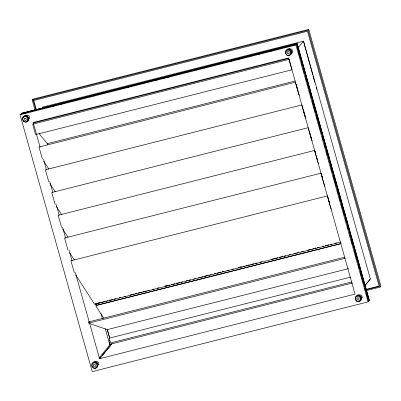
<?xml version="1.0" encoding="UTF-8"?>
<svg xmlns="http://www.w3.org/2000/svg" width="401" height="401" viewBox="0 0 401 401"><rect width="100%" height="100%" fill="white"/><g stroke="black" fill="none" stroke-linecap="round" stroke-linejoin="round"><path stroke-width="0.6" d="M340.835 243.587L95.979 305.492L96.19 306.514L103.764 318.183M28.035 120.305L28.225 118.14L26.922 116.35L24.892 115.984L23.318 117.257M28.777 119.328L28.687 120.365L27.278 121.508M98.034 365.045L98.125 364.008M286.083 52.416L286.224 50.787L287.798 49.513L289.828 49.879L291.131 51.669L290.941 53.834L289.367 55.112M291.727 52.341L291.818 51.308L290.575 49.599M361.512 298.935L361.602 297.898M291.853 53.398L292.64 51.919L291.868 49.178L288.555 48.551M20.05 114.776L20.687 113.994L296.56 44.245L368.755 301.086L368.113 301.863L92.245 371.612L20.05 114.776L295.923 45.027L296.56 44.245M35.062 110.24L32.18 99.994L32.887 99.137L308.755 29.388L380.95 286.224L380.248 287.081L366.303 290.61M21.098 114.24L21.659 113.558L296.89 43.97L368.905 300.164L368.344 300.845M35.769 109.638L33.233 100.611L33.664 100.085L36.371 109.714M42.195 107.944L42.962 107.012L303.487 41.153L370.344 278.996L364.93 285.582L370.344 278.996M33.042 123.739L33.759 122.866L288.92 58.351M297.196 43.468L21.168 113.413L297.196 43.468L369.391 300.309L368.018 300.81M32.18 99.994L308.053 30.245L308.755 29.388M296.329 44.651L296.89 43.97M298.118 47.699L303.482 41.143L312.725 74.932M352.579 282.951L109.538 344.399L109.222 343.276L110.12 342.183L109.142 338.71L109.674 338.058L350.895 277.066M98.997 358.038L109.809 344.865L111.523 344.434M75.328 272.545L99.548 358.7L111.994 343.537M100.33 358.068L101.107 357.121M102.27 355.702L108.481 348.138M108.866 347.667L110.385 345.817M28.887 119.097L29.734 118.39L28.962 115.648L25.649 115.022M26.466 121.583L27.248 120.942M92.531 363.491L94.105 362.218L96.135 362.579L97.438 364.369L97.248 366.539L95.679 367.812M356.053 296.865L357.622 295.592L359.657 295.953L360.955 297.743L360.77 299.913L359.196 301.186M33.233 100.611L307.467 31.278L379.196 286.464L366.459 289.682M23.524 113.623L25.343 113.167M26.556 112.861L28.371 112.4M47.168 107.648L48.987 107.187M52.015 106.42L53.834 105.959M59.899 104.43L61.714 103.969M93.243 95.999L95.057 95.538M98.09 94.771L99.909 94.31M121.734 88.796L123.553 88.335M126.586 87.568L128.405 87.107M155.077 80.365L156.896 79.904M162.956 78.37L164.776 77.914M167.808 77.147L169.628 76.686M196.3 69.939L198.119 69.483M201.152 68.716L202.971 68.255M204.184 67.949L206.004 67.488M224.796 62.736L226.615 62.275M229.643 61.513L231.462 61.052M237.527 59.518L239.347 59.057M258.139 54.305L259.958 53.849M270.87 51.087L272.69 50.626M275.718 49.864L277.537 49.403M38.922 133.378L47.323 143.673L295.211 81.002M315.547 152.014L314.529 150.45L58.155 215.267L61.589 227.412M321.938 174.756L320.92 173.192L64.546 238.009L67.98 250.154M328.329 197.503L327.311 195.934L70.937 260.75L74.375 272.901M98.155 303.056L99.974 302.595M131.493 294.625L133.307 294.169M164.826 286.199L166.646 285.738M206.039 275.778L207.858 275.317M239.372 267.352L241.191 266.891M309.076 249.728L310.89 249.267M313.923 248.5L315.742 248.044M96.636 303.522L100.27 302.6M101.483 302.294L105.117 301.377M106.33 301.071L108.15 300.61M109.363 300.304L112.997 299.382M114.21 299.076L116.029 298.615M119.062 297.853L120.876 297.392M123.909 296.625L125.729 296.164M129.969 295.091L133.603 294.174M134.816 293.868L136.636 293.407M137.849 293.101L141.483 292.184M142.696 291.873L146.335 290.956M147.548 290.65L149.362 290.189M152.395 289.422L154.215 288.966M157.242 288.199L159.062 287.738M165.122 286.204L169.969 284.981M171.182 284.675L174.821 283.753M176.034 283.447L179.668 282.53M180.881 282.219L182.701 281.763M185.728 280.996L187.548 280.535M188.761 280.229L190.575 279.768M193.608 279.001L195.427 278.545M198.455 277.778L200.274 277.317M201.487 277.011L203.307 276.55M204.52 276.244L208.154 275.327M209.367 275.021L211.187 274.56M214.214 273.793L216.034 273.332M217.247 273.026L220.881 272.109M222.094 271.803L223.913 271.342M226.941 270.575L228.76 270.114M231.793 269.347L233.608 268.891M237.853 267.818L241.487 266.896M242.7 266.59L244.52 266.129M245.733 265.823L249.367 264.906M250.58 264.6L254.219 263.678M255.427 263.372L257.247 262.911M260.279 262.149L262.094 261.688M271.186 259.387L277.853 257.703M279.066 257.397L282.705 256.475M283.913 256.169L285.733 255.713M288.765 254.946L290.58 254.485M293.612 253.718L295.432 253.257M296.645 252.951L298.459 252.495M301.492 251.728L303.311 251.267M307.552 250.194L311.191 249.277M312.399 248.966L316.038 248.049M317.251 247.743L319.066 247.282M322.098 246.515L323.918 246.059M325.131 245.748L328.765 244.831M329.978 244.525L331.797 244.064M334.825 243.297L336.645 242.841M340.715 242.094L94.646 304.309L75.719 274.971M95.979 305.492L341.106 243.653M348.524 268.63L107.303 329.617L89.789 323.582M109.222 343.276L351.657 281.978M365.677 289.462L379.025 286.088M99.548 358.7L355.005 294.113L288.62 57.939L33.163 122.526L40.105 147.227M289.051 48.952L290.264 49.168M287.096 55.213L289.522 55.649L291.402 54.125L291.627 51.539L290.073 49.403L287.647 48.967L285.773 50.491L285.542 53.077L286.474 54.361M357.532 301.402L359.351 301.727L361.226 300.204L361.456 297.617L359.897 295.477L357.471 295.046L355.597 296.565L355.371 299.156L356.925 301.291M93.408 367.917L95.834 368.354L97.709 366.83L97.934 364.243L96.38 362.103L93.954 361.672L92.08 363.191L91.849 365.782L93.097 367.491M358.379 294.625L361.697 295.256L362.464 297.998M94.862 361.251L98.175 361.882L98.947 364.624M95.423 303.828L95.613 304.058L95.734 303.667L95.979 304.113L96.245 305.562M360.715 296.098L361.336 296.956M28.291 116.922L28.912 117.779M96.882 362.298L97.814 363.582M299.457 95.403L298.785 94.37L295.352 82.22L38.977 147.042L42.411 159.187M305.853 118.145L305.181 117.112L301.742 104.962L45.368 169.783L48.807 181.929M312.244 140.891L311.572 139.854L308.133 127.703L51.759 192.525L55.198 204.67M318.635 163.633L317.963 162.595L314.529 150.45M325.031 186.375L324.354 185.337L320.92 173.192M331.421 209.116L330.75 208.079L327.311 195.934M43.759 161.262L48.802 169.037M49.814 183.488L55.198 191.778M56.205 206.229L61.589 214.52M62.601 228.971L67.98 237.267M69.664 252.75L74.375 260.008M47.323 143.673L47.904 144.756M107.182 329.406L109.784 338.424M96.185 304.023L96.415 304.835M296.169 84.28L297.156 87.769M297.482 88.937L297.978 90.681M302.56 107.022L302.89 108.185M303.382 109.929L304.369 113.423M304.7 114.586L305.191 116.335M309.772 132.676L310.103 133.839M310.6 135.583L311.587 139.077M316.99 158.325L317.321 159.488M321.903 175.828L322.394 177.578M328.294 198.57L329.612 203.227M308.053 30.245L380.248 287.081M297.041 43.664L369.231 300.504M297.347 48.265L297.858 50.075M298.534 52.486L299.041 54.295M299.382 55.503L299.888 57.308M301.752 63.939L302.264 65.749M302.94 68.16L303.447 69.969M303.788 71.172L304.294 72.982M305.818 78.406L306.665 81.423M307.346 83.834L307.853 85.644M308.194 86.847L308.7 88.656M309.377 91.067L309.888 92.877M310.224 94.08L311.071 97.097M312.6 102.521L313.106 104.33M313.782 106.741L314.294 108.551M314.63 109.754L315.477 112.766M316.665 116.987L317.512 119.999M318.188 122.415L318.7 124.22M319.376 126.631L319.883 128.44M320.224 129.648L320.73 131.453M322.594 138.084L323.101 139.894M324.63 145.317L325.136 147.127M326.66 152.555L327.507 155.568M329.036 160.991L329.542 162.801M330.218 165.212L330.73 167.022M331.066 168.225L331.913 171.242M333.437 176.666L333.948 178.475M334.624 180.886L335.136 182.696M335.472 183.899L335.983 185.708M337.507 191.132L338.354 194.149M339.03 196.56L339.537 198.365M339.878 199.573L340.384 201.382M341.066 203.793L341.572 205.603M341.913 206.806L342.76 209.818M343.436 212.229L343.943 214.039M345.472 219.462L345.978 221.272M347.502 226.7L348.013 228.505M349.873 235.136L350.384 236.946M351.06 239.357L351.567 241.166M351.908 242.369L352.414 244.179M354.278 250.81L354.79 252.62M355.466 255.031L355.973 256.84M356.314 258.043L356.82 259.853M358.349 265.277L359.196 268.294M360.72 273.718L361.226 275.527M361.908 277.938L362.414 279.748M362.755 280.951L363.602 283.963M364.785 288.184L365.632 291.201M366.308 293.612L366.82 295.417M367.156 296.625L368.003 299.637M295.923 45.027L368.113 301.863M107.293 329.381L109.829 338.414M109.794 340.203L110.12 341.361M101.007 313.552L102.36 318.374M105.237 328.609L109.809 344.865M43.488 159.277L46.541 170.124M49.759 181.568L52.807 192.415M56.19 204.465L59.243 215.307M62.626 227.357L65.674 238.204M69.062 250.254L72.11 261.096M313.056 76.14L314.705 82.17M316.188 87.598L316.68 89.408M22.867 116.962L22.636 119.548L24.195 121.683L26.621 122.12L28.496 120.596L28.722 118.009L27.168 115.874L24.742 115.438L22.867 116.962M22.872 117.804L22.682 119.974L23.985 121.764L26.015 122.125L27.589 120.851L27.779 118.686L26.476 116.897L24.441 116.531L22.872 117.804M24.225 118.681L24.145 119.603L24.702 120.365L25.564 120.516L26.23 119.974L26.311 119.057L25.759 118.295L24.897 118.14L24.225 118.681M92.085 364.038L91.894 366.203L93.197 367.993L95.227 368.359L96.801 367.085L96.992 364.915L95.689 363.126L93.654 362.765L92.085 364.038M93.438 364.915L93.358 365.832L93.914 366.594L94.776 366.75L95.443 366.208L95.523 365.286L94.972 364.524L94.11 364.374L93.438 364.915M285.778 51.333L285.587 53.503L286.89 55.293L288.92 55.654L290.494 54.381L290.68 52.215L289.382 50.426L287.347 50.06L285.778 51.333M287.131 52.21L287.051 53.133L287.607 53.894L288.469 54.045L289.136 53.503L289.216 52.586L288.665 51.824L287.798 51.669L287.131 52.21M355.602 297.412L355.411 299.577L356.715 301.367L358.75 301.732L360.319 300.459L360.509 298.289L359.206 296.499L357.176 296.138L355.602 297.412M356.96 298.289L356.88 299.206L357.431 299.968L358.293 300.123L358.965 299.582L359.045 298.66L358.489 297.898L357.627 297.748L356.96 298.289M289.061 59.358L32.687 124.175L35.614 134.606L291.988 69.784L289.061 59.358M344.67 257.191L88.295 322.013L88.621 323.181L344.995 258.359L344.67 257.191"/></g></svg>
